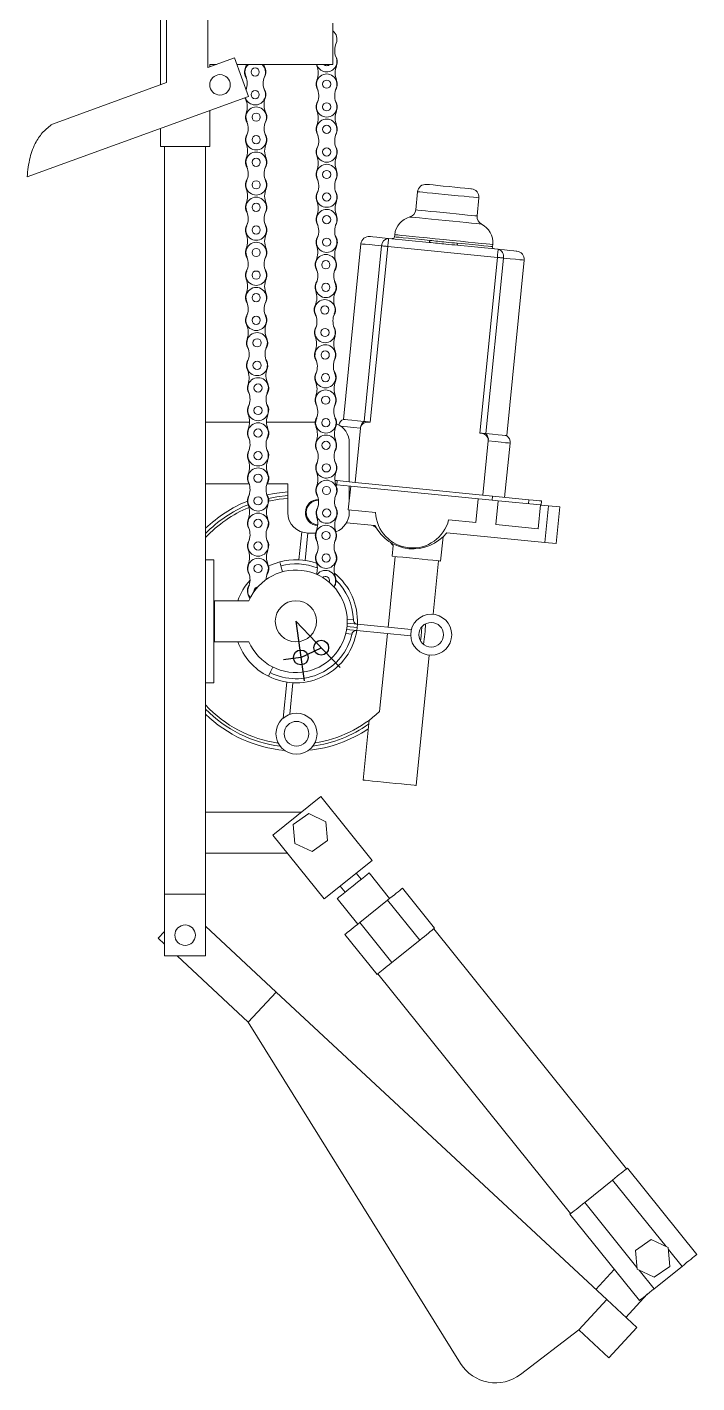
# Model space of a CAD drawing. Header units: millimetres. Extents: x 174 to 988, y 116 to 750.
# Drawn here: x 761.1 to 842.7, y 446.8 to 612 of the extents above; entities that cross this region are included whole.
import ezdxf

# ---------------------------------------------------------------- set-up
doc = ezdxf.new("R2010")
doc.units = ezdxf.units.MM
doc.linetypes.add('CENTERX2', pattern=[20.32, 12.7, -2.54, 2.54, -2.54])

msp = doc.modelspace()

# ---------------------------------------------------------------- linework, layer by layer
at = {"color": 7, "linetype": 'Continuous', "lineweight": 15}
for p, q in [((777.36, 604.98), (777.36, 622.46)), ((778.11, 605.25), (778.11, 617.75)), ((783.11, 617.75), (783.11, 607.07)), ((798.36, 612.46), (798.36, 607.46)), ((783.11, 607.07), (786.37, 608.26)), ((788.08, 603.56), (786.37, 608.26)), ((784.17, 607.46), (783.36, 607.46)), ((783.36, 607.16), (783.36, 607.46)), ((798.36, 607.46), (786.66, 607.46)), ((796.41, 607.3), (796.36, 607.46)), ((764.19, 600.18), (778.11, 605.25)), ((788.08, 603.56), (761.11, 593.74)), ((787.65, 603.4), (787.72, 603.24)), ((787.85, 604.53), (787.77, 604.42)), ((783.36, 597.46), (783.36, 601.84)), ((777.36, 597.46), (777.36, 599.66)), ((783.36, 597.46), (777.36, 597.46)), ((777.86, 506.35), (777.86, 597.46)), ((782.86, 506.35), (782.86, 597.46)), ((808.68, 591.94), (808.46, 589.73)), ((815.93, 588.99), (816.15, 591.2)), ((805.9, 586.7), (805.87, 586.44)), ((801.77, 585.59), (799.64, 564.2)), ((802.17, 563.95), (804.3, 585.34)), ((805.05, 585.27), (802.91, 563.87)), ((818.4, 583.94), (805.05, 585.27)), ((805.14, 586.26), (810.08, 585.77)), ((813.56, 585.42), (818.5, 584.93)), ((817.82, 585.25), (817.84, 585.51)), ((816.27, 562.54), (818.4, 583.94)), ((819.14, 583.86), (817.01, 562.47)), ((819.54, 562.22), (821.67, 583.61)), ((788.21, 563.85), (782.86, 563.85)), ((796.21, 563.85), (790.28, 563.85)), ((801.72, 563.12), (801.06, 556.52)), ((800.36, 561.35), (800.36, 556.59)), ((817.29, 561.57), (816.63, 554.97)), ((819.29, 554.7), (819.95, 561.31)), ((798.9, 556.74), (798.85, 556.24)), ((801.06, 556.52), (798.9, 556.74)), ((788.14, 556.35), (782.86, 556.35)), ((792.86, 556.35), (790.36, 556.35)), ((792.86, 552.85), (792.86, 556.35)), ((798.85, 556.24), (800.53, 556.07)), ((800.53, 556.07), (800.24, 553.18)), ((800.36, 556.09), (800.36, 554.38)), ((808.3, 555.3), (800.53, 556.07)), ((801.06, 556.52), (808.1, 555.82)), ((817.8, 554.85), (808.1, 555.82)), ((817.75, 554.36), (808.3, 555.3)), ((816.07, 554.52), (815.78, 551.63)), ((817.75, 554.36), (817.8, 554.85)), ((818.49, 554.28), (817.75, 554.36)), ((822.23, 554.41), (817.8, 554.85)), ((818.49, 554.28), (818.2, 551.39)), ((823.66, 553.77), (818.49, 554.28)), ((822.18, 553.91), (822.23, 554.41)), ((823.37, 550.88), (823.66, 553.77)), ((823.72, 553.76), (823.77, 554.26)), ((824.62, 553.67), (823.72, 553.76)), ((824.17, 549.19), (824.62, 553.67)), ((824.2, 549.19), (824.65, 553.67)), ((824.65, 553.67), (824.62, 553.67)), ((826, 553.53), (824.65, 553.67)), ((825.55, 549.06), (826, 553.53)), ((800.24, 553.18), (803.56, 552.85)), ((800.36, 553.17), (800.36, 552.85)), ((815.78, 551.63), (812.47, 551.96)), ((794.57, 550.48), (794.23, 547.09)), ((794.98, 547.02), (795.31, 550.36)), ((796.25, 550.35), (795.36, 550.35)), ((803.48, 551.25), (800.02, 551.6)), ((824.17, 549.19), (812.23, 550.38)), ((818.2, 551.39), (823.37, 550.88)), ((805.57, 547.53), (805.7, 548.82)), ((811.49, 546.94), (811.78, 549.89)), ((824.2, 549.19), (824.17, 549.19)), ((825.55, 549.06), (824.2, 549.19)), ((783.86, 547.1), (782.86, 547.1)), ((783.86, 547.1), (783.86, 532.1)), ((792.02, 546.36), (791.89, 546.84)), ((805.08, 538.86), (805.94, 547.49)), ((810.59, 540.45), (811.24, 546.96)), ((792.22, 545.63), (792.02, 546.36)), ((788.13, 542.1), (783.94, 542.1)), ((783.94, 542.1), (783.94, 537.1)), ((801.28, 538.49), (800.03, 538.61)), ((800.08, 538.98), (801.32, 538.86)), ((800.11, 539.36), (801.35, 539.23)), ((807.92, 538.58), (801.35, 539.23)), ((783.94, 537.1), (788.13, 537.1)), ((801.28, 538.49), (807.84, 537.83)), ((804.06, 528.6), (805, 538.12)), ((808.51, 519.6), (810.09, 535.47)), ((790.73, 533.34), (791.06, 534.01)), ((783.86, 532.1), (782.86, 532.1)), ((790.5, 532.9), (790.73, 533.34)), ((792.75, 532.19), (792.31, 527.81)), ((793.11, 528.27), (793.49, 532.11)), ((802.77, 527.54), (802.04, 520.24)), ((791.05, 513.55), (796.9, 518.25)), ((803.16, 510.46), (796.9, 518.25)), ((782.86, 516.35), (794.54, 516.35)), ((795.42, 516.16), (793.53, 514.83)), ((797.51, 515.18), (795.42, 516.16)), ((793.53, 514.83), (793.72, 512.53)), ((797.71, 512.88), (797.51, 515.18)), ((797.32, 505.76), (791.05, 513.55)), ((793.72, 512.53), (795.82, 511.55)), ((795.82, 511.55), (797.71, 512.88)), ((782.86, 511.35), (792.82, 511.35)), ((797.32, 505.76), (803.16, 510.46)), ((801.8, 508.16), (801.21, 508.89)), ((805.28, 505.82), (802.78, 508.94)), ((799.26, 507.32), (799.85, 506.59)), ((782.86, 506.35), (777.86, 506.35)), ((777.86, 506.35), (777.86, 498.85)), ((782.86, 506.35), (782.86, 498.85)), ((798.88, 505.81), (801.39, 502.69)), ((801.64, 502.89), (805.03, 505.62)), ((805.03, 505.62), (808.95, 500.75)), ((806.84, 507.08), (810.76, 502.2)), ((782.86, 502.44), (791.47, 494.42)), ((801.64, 502.89), (805.55, 498.02)), ((777.86, 501.82), (777.09, 500.99)), ((777.09, 500.99), (777.86, 500.27)), ((799.83, 501.44), (803.74, 496.57)), ((805.55, 498.02), (808.95, 500.75)), ((834.15, 472.9), (810.66, 502.13)), ((782.86, 498.85), (777.86, 498.85)), ((779.38, 498.85), (788.06, 490.76)), ((803.84, 496.64), (827.33, 467.42)), ((791.47, 494.42), (788.06, 490.76)), ((831.72, 456.94), (791.47, 494.42)), ((788.06, 490.76), (813.93, 449.16)), ((834.25, 472.98), (842.71, 462.45)), ((829.05, 468.79), (832.44, 471.52)), ((832.44, 471.52), (838.96, 463.42)), ((829.05, 468.79), (835.41, 460.87)), ((827.24, 467.34), (835.7, 456.82)), ((837.12, 464.27), (835.23, 462.95)), ((839.22, 463.3), (837.12, 464.27)), ((835.23, 462.95), (835.43, 460.65)), ((839.41, 461), (839.22, 463.3)), ((839.24, 463.07), (840.9, 461)), ((837.5, 458.27), (840.9, 461)), ((837.52, 459.67), (839.41, 461)), ((832.64, 460.61), (830.38, 458.19)), ((835.43, 460.65), (837.52, 459.67)), ((835.69, 460.53), (837.5, 458.27)), ((831.72, 456.94), (828.31, 453.28)), ((835.38, 453.53), (831.72, 456.94)), ((836.65, 457.59), (834.04, 454.78)), ((821.22, 447.83), (828.31, 453.28)), ((831.97, 449.87), (828.31, 453.28)), ((835.38, 453.53), (831.97, 449.87))]:
    msp.add_line(p, q, dxfattribs=at)
at = {"color": 7, "linetype": 'CENTERX2'}
for p, q in [((793.86, 539.6), (794.34, 536.08)), ((793.86, 539.6), (796.32, 537.03)), ((796.32, 537.03), (799.26, 533.96)), ((794.34, 536.08), (794.85, 532.33)), ((794.46, 535.19), (796.94, 536.38)), ((794.46, 535.19), (792.33, 534.9))]:
    msp.add_line(p, q, dxfattribs=at)
at = {"color": 8, "linetype": 'Continuous', "lineweight": 15}
for p, q in [((800.11, 539.86), (800.86, 539.78)), ((800.69, 538.04), (799.93, 538.12))]:
    msp.add_line(p, q, dxfattribs=at)
at = {"color": 7, "linetype": 'Continuous', "lineweight": 15, "flags": 128}
for points in [[(790.09, 607.06), (790, 607.27), (789.95, 607.46)], [(809.78, 592.84), (809.87, 592.83), (810.14, 592.8), (810.58, 592.76), (811.15, 592.7), (811.81, 592.63), (812.51, 592.56), (813.22, 592.49), (813.88, 592.43), (814.45, 592.37), (814.88, 592.33), (815.16, 592.3), (815.25, 592.29)], [(802.86, 586.49), (802.96, 586.48), (803.24, 586.45), (803.71, 586.4), (804.35, 586.34), (805.14, 586.26)], [(804.3, 585.34), (804.38, 585.33), (804.46, 585.33), (804.55, 585.32), (804.64, 585.31), (804.74, 585.3), (804.84, 585.29), (804.94, 585.28), (805.05, 585.27)], [(805.14, 586.26), (805.14, 586.24), (805.14, 586.19), (805.13, 586.09), (805.12, 585.97), (805.1, 585.82), (805.08, 585.65), (805.06, 585.46), (805.05, 585.27)], [(810.08, 585.77), (810.09, 585.77), (810.11, 585.79), (810.12, 585.81), (810.14, 585.84), (810.15, 585.88), (810.16, 585.92), (810.17, 585.96), (810.17, 586.01)], [(813.52, 585.68), (813.51, 585.63), (813.51, 585.58), (813.51, 585.54), (813.52, 585.5), (813.53, 585.47), (813.54, 585.45), (813.55, 585.43), (813.56, 585.42)], [(818.4, 583.94), (818.42, 584.13), (818.43, 584.32), (818.45, 584.49), (818.47, 584.64), (818.48, 584.76), (818.49, 584.86), (818.49, 584.91), (818.5, 584.93)], [(818.5, 584.93), (819.29, 584.85), (819.93, 584.79), (820.4, 584.74), (820.68, 584.71), (820.78, 584.71)], [(818.4, 583.94), (818.5, 583.93), (818.6, 583.92), (818.7, 583.91), (818.8, 583.9), (818.9, 583.89), (818.98, 583.88), (819.06, 583.87), (819.14, 583.86)], [(802.17, 563.95), (801.36, 564.03), (800.69, 564.09), (800.18, 564.14), (799.84, 564.18), (799.66, 564.2), (799.64, 564.2)], [(802.91, 563.87), (802.81, 563.88), (802.71, 563.89), (802.61, 563.9), (802.51, 563.91), (802.42, 563.92), (802.33, 563.93), (802.25, 563.94), (802.17, 563.95)], [(817.01, 562.47), (816.93, 562.48), (816.85, 562.48), (816.76, 562.49), (816.67, 562.5), (816.57, 562.51), (816.47, 562.52), (816.37, 562.53), (816.27, 562.54)], [(819.54, 562.22), (819.52, 562.22), (819.34, 562.24), (819, 562.27), (818.49, 562.32), (817.82, 562.39), (817.01, 562.47)], [(798.61, 556.76), (798.62, 556.76), (798.71, 556.75), (798.8, 556.75), (798.9, 556.74)], [(790.34, 554.99), (791.2, 555.16), (792.86, 555.36)], [(798.85, 556.24), (798.75, 556.25), (798.71, 556.25)], [(790.51, 554.58), (791.55, 554.78), (792.86, 554.92)], [(790.55, 554.23), (791.82, 554.46), (792.86, 554.57)], [(823.77, 554.26), (823.72, 554.26), (823.52, 554.28), (823.19, 554.32), (822.75, 554.36), (822.23, 554.41)], [(791.89, 546.84), (790.76, 546.43), (790.47, 546.29)], [(811.49, 546.94), (811.48, 546.94), (811.33, 546.96), (811.01, 546.99), (810.54, 547.03), (809.93, 547.09), (809.23, 547.16), (808.46, 547.24), (807.68, 547.32), (806.9, 547.4), (806.19, 547.47), (805.57, 547.53)], [(797.13, 544.93), (797.24, 545), (797.43, 545.05)], [(798.52, 543.77), (798.53, 543.82), (798.59, 544.02)], [(788.13, 542.62), (788.24, 542.42), (788.26, 542.37)], [(809.2, 538.93), (809.11, 537.8), (809.03, 537.23)], [(805.28, 519.92), (804.53, 520), (803.83, 520.07), (803.2, 520.13), (802.68, 520.18), (802.31, 520.22), (802.09, 520.24), (802.04, 520.24)], [(808.51, 519.6), (808.46, 519.6), (808.25, 519.63), (807.87, 519.66), (807.36, 519.72), (806.73, 519.78), (806.02, 519.85), (805.28, 519.92)], [(800.83, 507.37), (801.35, 507.8), (801.84, 508.19), (802.25, 508.52), (802.56, 508.76), (802.74, 508.91), (802.78, 508.94)], [(798.88, 505.81), (798.92, 505.84), (799.1, 505.98), (799.4, 506.23), (799.82, 506.56), (800.3, 506.95), (800.83, 507.37)], [(805.03, 505.62), (805.32, 505.85), (805.59, 506.07), (805.85, 506.28), (806.09, 506.47), (806.31, 506.65), (806.51, 506.81), (806.69, 506.95), (806.84, 507.08)], [(799.83, 501.44), (799.98, 501.56), (800.16, 501.7), (800.36, 501.86), (800.58, 502.04), (800.82, 502.23), (801.08, 502.44), (801.35, 502.66), (801.64, 502.89)], [(808.95, 500.75), (809.24, 500.98), (809.51, 501.2), (809.77, 501.41), (810.01, 501.6), (810.23, 501.78), (810.43, 501.94), (810.6, 502.08), (810.76, 502.2)], [(803.74, 496.57), (803.9, 496.69), (804.07, 496.83), (804.27, 496.99), (804.49, 497.17), (804.73, 497.36), (804.99, 497.57), (805.26, 497.79), (805.55, 498.02)], [(832.44, 471.52), (832.73, 471.75), (833, 471.97), (833.26, 472.18), (833.5, 472.37), (833.72, 472.55), (833.92, 472.71), (834.1, 472.85), (834.25, 472.98)], [(827.24, 467.34), (827.39, 467.46), (827.57, 467.6), (827.77, 467.76), (827.99, 467.94), (828.23, 468.13), (828.49, 468.34), (828.76, 468.56), (829.05, 468.79)], [(840.9, 461), (841.19, 461.23), (841.46, 461.45), (841.72, 461.66), (841.96, 461.85), (842.18, 462.03), (842.38, 462.19), (842.56, 462.33), (842.71, 462.45)], [(835.7, 456.82), (835.85, 456.94), (836.03, 457.08), (836.23, 457.24), (836.45, 457.42), (836.69, 457.61), (836.94, 457.82), (837.22, 458.04), (837.5, 458.27)]]:
    msp.add_lwpolyline(points, dxfattribs=at)
at = {"color": 8, "linetype": 'Continuous', "lineweight": 15, "flags": 128}
for points in [[(816.15, 591.2), (816.1, 591.2), (815.88, 591.22), (815.5, 591.26), (814.98, 591.31), (814.34, 591.38), (813.61, 591.45), (812.82, 591.53), (812.01, 591.61), (811.22, 591.69), (810.49, 591.76), (809.85, 591.82), (809.33, 591.88), (808.95, 591.91), (808.73, 591.93), (808.68, 591.94)], [(812.1, 588.43), (811.22, 588.52), (810.38, 588.6), (809.6, 588.68), (808.93, 588.75), (808.39, 588.8), (808, 588.84), (807.78, 588.86), (807.73, 588.87)], [(808.46, 589.73), (808.51, 589.73), (808.73, 589.71), (809.11, 589.67), (809.63, 589.62), (810.27, 589.55), (811, 589.48), (811.79, 589.4), (812.6, 589.32), (813.39, 589.24), (814.12, 589.17), (814.76, 589.1), (815.28, 589.05), (815.66, 589.01), (815.88, 588.99), (815.93, 588.99)], [(816.47, 588), (816.42, 588), (816.2, 588.02), (815.81, 588.06), (815.27, 588.12), (814.6, 588.18), (813.83, 588.26), (812.98, 588.34), (812.1, 588.43)], [(817.84, 585.51), (817.75, 585.52), (817.48, 585.55), (817.04, 585.59), (816.44, 585.65), (815.71, 585.72), (814.86, 585.81), (813.91, 585.9), (812.91, 586), (811.87, 586.11), (810.83, 586.21), (809.83, 586.31), (808.89, 586.4), (808.03, 586.49), (807.3, 586.56), (806.7, 586.62), (806.26, 586.67), (805.99, 586.69), (805.9, 586.7), (805.9, 586.7)], [(804.3, 585.34), (803.49, 585.42), (802.82, 585.49), (802.31, 585.54), (801.97, 585.57), (801.79, 585.59), (801.77, 585.59)], [(805.87, 586.44), (805.9, 586.44), (806.07, 586.42), (806.42, 586.39), (806.92, 586.34), (807.57, 586.27), (808.34, 586.19), (809.22, 586.11), (810.17, 586.01)], [(813.52, 585.68), (814.47, 585.58), (815.35, 585.5), (816.12, 585.42), (816.77, 585.36), (817.27, 585.31), (817.62, 585.27), (817.79, 585.25), (817.82, 585.25)], [(821.67, 583.61), (821.65, 583.61), (821.48, 583.63), (821.13, 583.66), (820.62, 583.72), (819.95, 583.78), (819.14, 583.86)], [(801.72, 563.12), (800.86, 563.21), (800.16, 563.28), (799.63, 563.33), (799.36, 563.36)], [(819.95, 561.31), (819.93, 561.31), (819.75, 561.33), (819.38, 561.36), (818.85, 561.42), (818.14, 561.49), (817.29, 561.57)]]:
    msp.add_lwpolyline(points, dxfattribs=at)
at = {"color": 7, "linetype": 'Continuous', "lineweight": 15}
for centre, radius in [((788.9, 606.52), 0.5), ((784.61, 604.96), 1.25), ((797.61, 605.04), 0.5), ((788.9, 603.77), 0.5), ((789.02, 601.03), 0.5), ((797.61, 602.29), 0.5), ((797.61, 599.54), 0.5), ((789.02, 598.28), 0.5), ((797.61, 596.79), 0.5), ((789.02, 595.53), 0.5), ((789.02, 592.78), 0.5), ((797.61, 594.04), 0.5), ((797.61, 591.29), 0.5), ((789.02, 590.03), 0.5), ((797.61, 588.54), 0.5), ((789.02, 587.28), 0.5), ((789.02, 584.53), 0.5), ((797.61, 585.79), 0.5), ((797.5, 583.04), 0.5), ((789.02, 581.78), 0.5), ((797.5, 580.29), 0.5), ((789.02, 579.03), 0.5), ((789.02, 576.28), 0.5), ((797.38, 577.54), 0.5), ((797.41, 574.79), 0.5), ((789.13, 573.53), 0.5), ((797.43, 572.04), 0.5), ((789.13, 570.78), 0.5), ((789.25, 568.03), 0.5), ((797.46, 569.29), 0.5), ((797.48, 566.54), 0.5), ((789.25, 565.28), 0.5), ((797.51, 563.79), 0.5), ((789.25, 562.53), 0.5), ((789.25, 559.78), 0.5), ((797.53, 561.04), 0.5), ((797.56, 558.29), 0.5), ((789.25, 557.03), 0.5), ((797.58, 555.54), 0.5), ((789.25, 554.28), 0.5), ((789.25, 551.53), 0.5), ((797.61, 552.79), 0.5), ((797.52, 550.05), 0.5), ((789.25, 548.78), 0.5), ((797.54, 547.3), 0.5), ((789.25, 546.03), 0.5), ((793.86, 539.6), 2.51), ((810.34, 537.96), 2.5), ((810.34, 537.96), 1.5), ((793.93, 525.9), 2.5), ((793.93, 525.9), 1.5), ((780.36, 501.35), 1.25)]:
    msp.add_circle(centre, radius, dxfattribs=at)
at = {"color": 7, "linetype": 'Continuous'}
for centre in [(796.94, 536.38), (794.46, 535.19)]:
    msp.add_circle(centre, 0.9, dxfattribs=at)
at = {"color": 7, "linetype": 'Continuous', "lineweight": 15}
for centre, radius, start, end in [((797.61, 610.54), 1.25, 336.9811, 53.2009), ((800.86, 609.16), 2.28, 156.9811, 200.5248), ((797.61, 607.79), 1.25, 195.4584, 27.0152), ((797.61, 607.79), 1.3, 338.0282, 36.1989), ((788.9, 606.52), 1.3, 160.4312, 216.1989), ((788.9, 606.52), 1.25, 131.7876, 207.0152), ((785.44, 607.75), 2.38, 340.4312, 352.7706), ((788.9, 606.52), 1.25, 332.9848, 48.2124), ((788.9, 606.52), 1.3, 323.8011, 24.3747), ((797.61, 605.04), 1.25, 336.9811, 203.0189), ((794.2, 606.41), 2.37, 338.0282, 21.9718), ((797.61, 607.79), 0.5, 221.7858, 270), ((797.61, 607.79), 0.5, 270, 318.2142), ((801.02, 606.41), 2.37, 158.0282, 201.9718), ((785.65, 605.15), 2.28, 339.6859, 20.5248), ((792.15, 605.15), 2.28, 159.4752, 203.0189), ((797.61, 605.04), 1.3, 158.0282, 215.7494), ((797.61, 605.04), 1.3, 324.2506, 21.9718), ((788.9, 603.77), 1.25, 196.4222, 23.0189), ((785.55, 602.26), 2.38, 340.4312, 24.3747), ((788.9, 603.77), 1.3, 340.4312, 35.7494), ((792.36, 602.54), 2.38, 160.4312, 204.3747), ((797.61, 602.29), 1.3, 143.8011, 201.9718), ((794.36, 603.66), 2.28, 339.4752, 23.0189), ((800.86, 603.66), 2.28, 156.9811, 200.5248), ((797.61, 602.29), 1.3, 338.0282, 36.1989), ((789.02, 601.03), 1.3, 160.4312, 216.1989), ((789.02, 601.03), 1.25, 332.9848, 207.0152), ((789.02, 601.03), 1.3, 323.8011, 24.3747), ((797.61, 602.29), 1.25, 152.9848, 27.0152), ((794.2, 600.91), 2.37, 338.0282, 21.9718), ((801.02, 600.91), 2.37, 158.0282, 201.9718), ((785.76, 599.66), 2.28, 336.9811, 20.5248), ((792.27, 599.66), 2.28, 159.4752, 203.0189), ((797.61, 599.54), 1.3, 158.0282, 215.7494), ((797.61, 599.54), 1.25, 336.9811, 203.0189), ((797.61, 599.54), 1.3, 324.2506, 21.9718), ((789.02, 598.28), 1.3, 144.2506, 201.9718), ((789.02, 598.28), 1.25, 156.9811, 23.0189), ((789.02, 598.28), 1.3, 338.0282, 35.7494), ((794.36, 598.16), 2.28, 339.4752, 23.0189), ((800.86, 598.16), 2.28, 156.9811, 200.5248), ((789.02, 595.53), 1.25, 332.9848, 207.0152), ((785.61, 596.9), 2.37, 338.0282, 21.9718), ((792.42, 596.9), 2.37, 158.0282, 201.9718), ((797.61, 596.79), 1.3, 143.8011, 201.9718), ((797.61, 596.79), 1.25, 152.9848, 27.0152), ((797.61, 596.79), 1.3, 338.0282, 36.1989), ((789.02, 595.53), 1.3, 158.0282, 216.1989), ((785.76, 594.16), 2.28, 336.9811, 20.5248), ((792.27, 594.16), 2.28, 159.4752, 203.0189), ((789.02, 595.53), 1.3, 323.8011, 21.9718), ((797.61, 594.04), 1.25, 336.9811, 203.0189), ((794.2, 595.41), 2.37, 338.0282, 21.9718), ((801.02, 595.41), 2.37, 158.0282, 201.9718), ((789.02, 592.78), 1.3, 144.2506, 201.9718), ((789.02, 592.78), 1.25, 156.9811, 23.0189), ((789.02, 592.78), 1.3, 338.0282, 35.7494), ((797.61, 594.04), 1.3, 158.0282, 215.7494), ((794.36, 592.66), 2.28, 339.4752, 23.0189), ((800.86, 592.66), 2.28, 156.9811, 200.5248), ((797.61, 594.04), 1.3, 324.2506, 21.9718), ((785.61, 591.4), 2.37, 338.0282, 21.9718), ((792.42, 591.4), 2.37, 158.0282, 201.9718), ((797.61, 591.29), 1.3, 143.8011, 201.9718), ((797.61, 591.29), 1.25, 152.9848, 27.0152), ((797.61, 591.29), 1.3, 338.0282, 36.1989), ((809.68, 591.84), 1, 84.312, 174.312), ((815.15, 591.3), 1, 354.312, 84.312), ((789.02, 590.03), 1.3, 158.0282, 216.1989), ((789.02, 590.03), 1.25, 332.9848, 207.0152), ((789.02, 590.03), 1.3, 323.8011, 21.9718), ((797.61, 588.54), 1.25, 336.9811, 203.0189), ((794.2, 589.91), 2.37, 338.0282, 21.9718), ((801.02, 589.91), 2.37, 158.0282, 201.9718), ((785.76, 588.66), 2.28, 336.9811, 20.5248), ((792.27, 588.66), 2.28, 159.4752, 203.0189), ((797.61, 588.54), 1.3, 158.0282, 215.7494), ((797.61, 588.54), 1.3, 324.2506, 21.9718), ((808.39, 586.45), 2.5, 105.2369, 174.312), ((807.47, 589.83), 1, 285.2369, 354.312), ((816.92, 588.89), 1, 174.312, 243.3872), ((789.02, 587.28), 1.3, 144.2506, 201.9718), ((789.02, 587.28), 1.25, 156.9811, 23.0189), ((785.61, 585.9), 2.37, 338.0282, 21.9718), ((792.42, 585.9), 2.37, 158.0282, 201.9718), ((789.02, 587.28), 1.3, 338.0282, 35.7494), ((797.61, 585.79), 1.3, 143.8011, 199.5688), ((794.36, 587.16), 2.28, 339.4752, 23.0189), ((800.86, 587.16), 2.28, 156.9811, 200.5248), ((797.61, 585.79), 1.3, 335.6253, 36.1989), ((802.77, 585.49), 1, 84.312, 174.312), ((815.35, 585.76), 2.5, 354.312, 63.3872), ((789.02, 584.53), 1.3, 158.0282, 216.1989), ((789.02, 584.53), 1.25, 332.9848, 207.0152), ((789.02, 584.53), 1.3, 323.8011, 21.9718), ((794.15, 584.56), 2.38, 335.6253, 19.5688), ((797.61, 585.79), 1.25, 152.9848, 27.0152), ((800.96, 584.27), 2.38, 155.6253, 199.5688), ((805.2, 585.36), 0.901, 93.8316, 181.394), ((805.63, 586.47), 0.25, 264.312, 354.312), ((818.06, 585.23), 0.25, 174.312, 264.312), ((818.26, 584.06), 0.901, 347.2319, 74.7906), ((785.76, 583.16), 2.28, 336.9811, 20.5248), ((792.27, 583.16), 2.28, 159.4752, 203.0189), ((797.5, 583.04), 1.3, 155.6253, 215.7494), ((797.5, 583.04), 1.25, 336.9811, 203.0189), ((797.5, 583.04), 1.3, 324.2506, 19.5688), ((820.68, 583.71), 1, 354.312, 84.312), ((789.02, 581.78), 1.3, 144.2506, 201.9718), ((789.02, 581.78), 1.25, 156.9811, 23.0189), ((789.02, 581.78), 1.3, 338.0282, 35.7494), ((794.25, 581.66), 2.28, 339.4752, 23.0189), ((800.75, 581.66), 2.28, 156.9811, 200.5248), ((789.02, 579.03), 1.25, 332.9848, 207.0152), ((785.61, 580.4), 2.37, 338.0282, 21.9718), ((792.42, 580.4), 2.37, 158.0282, 201.9718), ((797.5, 580.29), 1.3, 143.8011, 199.5688), ((794.03, 579.06), 2.38, 335.6253, 19.5688), ((797.5, 580.29), 1.25, 152.9848, 27.0152), ((797.5, 580.29), 1.3, 335.6253, 36.1989), ((789.02, 579.03), 1.3, 158.0282, 216.1989), ((785.76, 577.66), 2.28, 336.9811, 20.5248), ((792.27, 577.66), 2.28, 159.4752, 203.0189), ((789.02, 579.03), 1.3, 323.8011, 21.9718), ((797.38, 577.54), 1.25, 337.5012, 203.539), ((800.84, 578.77), 2.38, 155.6253, 199.5688), ((789.02, 576.28), 1.3, 144.2506, 204.3747), ((789.02, 576.28), 1.25, 156.9811, 23.0189), ((789.02, 576.28), 1.3, 340.4312, 35.7494), ((797.38, 577.54), 1.3, 155.6253, 216.2695), ((794.14, 576.13), 2.28, 339.9953, 23.539), ((800.65, 576.19), 2.28, 157.5012, 201.0449), ((797.38, 577.54), 1.3, 324.7707, 19.5688), ((785.67, 574.76), 2.38, 340.4312, 24.3747), ((792.48, 575.04), 2.38, 160.4312, 204.3747), ((797.41, 574.79), 1.3, 144.3212, 202.4919), ((797.41, 574.79), 1.25, 153.5049, 27.5353), ((797.41, 574.79), 1.3, 338.5483, 36.719), ((789.13, 573.53), 1.3, 160.4312, 216.1989), ((789.13, 573.53), 1.25, 332.9848, 207.0152), ((789.13, 573.53), 1.3, 323.8011, 24.3747), ((797.43, 572.04), 1.25, 337.5012, 203.539), ((794.01, 573.39), 2.37, 338.5483, 22.4919), ((800.83, 573.45), 2.37, 158.5483, 202.4919), ((785.88, 572.16), 2.28, 336.9811, 20.5248), ((792.38, 572.16), 2.28, 159.4752, 203.0189), ((797.43, 572.04), 1.3, 158.5483, 216.2695), ((797.43, 572.04), 1.3, 324.7707, 22.4919), ((789.13, 570.78), 1.3, 144.2506, 204.3747), ((789.13, 570.78), 1.25, 156.9811, 23.0189), ((785.78, 569.26), 2.38, 340.4312, 24.3747), ((789.13, 570.78), 1.3, 340.4312, 35.7494), ((792.59, 569.55), 2.38, 160.4312, 204.3747), ((797.46, 569.29), 1.3, 144.3212, 202.4919), ((794.19, 570.63), 2.28, 339.9953, 23.539), ((800.7, 570.69), 2.28, 157.5012, 201.0449), ((797.46, 569.29), 1.3, 338.5483, 36.719), ((789.25, 568.03), 1.3, 160.4312, 216.1989), ((789.25, 568.03), 1.25, 332.9848, 207.0152), ((789.25, 568.03), 1.3, 323.8011, 24.3747), ((797.46, 569.29), 1.25, 153.5049, 27.5353), ((794.06, 567.89), 2.37, 338.5483, 22.4919), ((800.88, 567.95), 2.37, 158.5483, 202.4919), ((785.99, 566.66), 2.28, 336.9811, 20.5248), ((792.5, 566.66), 2.28, 159.4752, 203.0189), ((797.48, 566.54), 1.3, 158.5483, 216.2695), ((797.48, 566.54), 1.25, 337.5012, 203.539), ((797.48, 566.54), 1.3, 324.7707, 22.4919), ((789.25, 565.28), 1.3, 144.2506, 201.9718), ((789.25, 565.28), 1.25, 156.9811, 23.0189), ((789.25, 565.28), 1.3, 338.0282, 35.7494), ((794.24, 565.13), 2.28, 339.9953, 23.539), ((800.75, 565.19), 2.28, 157.5012, 201.0449), ((789.25, 562.53), 1.25, 332.9848, 207.0152), ((785.84, 563.91), 2.38, 338.0282, 21.9718), ((792.66, 563.91), 2.38, 158.0282, 201.9718), ((797.51, 563.79), 1.3, 144.3212, 202.4919), ((797.51, 563.79), 1.25, 153.5049, 27.5353), ((797.51, 563.79), 1.3, 338.5483, 36.719), ((797.86, 561.35), 2.5, 0, 67.9213), ((800.05, 563.29), 1, 114.312, 165.6004), ((802.81, 563.06), 1.1, 125.5519, 176.5055), ((789.25, 562.53), 1.3, 158.0282, 216.1989), ((785.99, 561.16), 2.28, 336.9811, 20.5248), ((792.5, 561.16), 2.28, 159.4752, 203.0189), ((789.25, 562.53), 1.3, 323.8011, 21.9718), ((797.53, 561.04), 1.25, 337.5012, 203.539), ((794.11, 562.39), 2.37, 338.5483, 22.4919), ((800.93, 562.45), 2.37, 158.5483, 202.4919), ((816.21, 561.72), 1.1, 352.1196, 43.0707), ((818.96, 561.4), 1, 354.312, 54.312), ((789.25, 559.78), 1.3, 144.2506, 201.9718), ((789.25, 559.78), 1.25, 156.9811, 23.0189), ((789.25, 559.78), 1.3, 338.0282, 35.7494), ((797.53, 561.04), 1.3, 158.5483, 216.2695), ((794.29, 559.63), 2.28, 339.9953, 23.539), ((800.8, 559.69), 2.28, 157.5012, 201.0449), ((797.53, 561.04), 1.3, 324.7707, 22.4919), ((785.84, 558.41), 2.38, 338.0282, 21.9718), ((792.66, 558.41), 2.38, 158.0282, 201.9718), ((797.56, 558.29), 1.3, 144.3212, 202.4919), ((797.56, 558.29), 1.25, 153.5049, 27.5353), ((797.56, 558.29), 1.3, 338.5483, 36.719), ((789.25, 557.03), 1.3, 158.0282, 216.1989), ((789.25, 557.03), 1.25, 332.9848, 207.0152), ((789.25, 557.03), 1.3, 323.8011, 21.9718), ((797.58, 555.54), 1.25, 337.5012, 203.539), ((794.16, 556.89), 2.38, 338.5483, 22.4919), ((800.98, 556.95), 2.37, 158.5483, 202.4919), ((785.99, 555.66), 2.28, 336.9811, 20.5248), ((792.5, 555.66), 2.28, 159.4752, 203.0189), ((797.58, 555.54), 1.3, 158.5483, 216.2695), ((800.85, 554.19), 2.28, 157.5012, 201.0449), ((797.58, 555.54), 1.3, 324.7707, 22.4919), ((801.06, 556.52), 0.000603, 64.3845, 107.9873), ((793.86, 539.6), 15.79, 112.0003, 134.1741), ((793.86, 539.6), 15.35, 112.2969, 135.768), ((793.86, 539.6), 15, 112.3975, 137.1666), ((789.25, 554.28), 1.3, 144.2506, 201.9718), ((789.25, 554.28), 1.25, 156.9811, 23.0189), ((785.84, 552.91), 2.38, 338.0282, 21.9718), ((792.66, 552.91), 2.38, 158.0282, 201.9718), ((789.25, 554.28), 1.3, 338.0282, 35.7494), ((796.61, 552.85), 1.6, 90.299, 266.5266), ((796.61, 552.85), 1.5, 89.8649, 266.6547), ((797.61, 552.79), 1.3, 144.3212, 200.0889), ((794.34, 554.13), 2.28, 339.9953, 23.539), ((797.61, 552.79), 1.3, 336.1454, 36.719), ((829.43, 611.25), 57.77, 264.2734, 264.3353), ((789.25, 551.53), 1.3, 158.0282, 216.1989), ((789.25, 551.53), 1.25, 332.9848, 207.0152), ((789.25, 551.53), 1.3, 323.8011, 21.9718), ((795.36, 552.85), 2.5, 180, 270), ((794.15, 551.53), 2.37, 336.1454, 20.0889), ((797.61, 552.79), 1.25, 153.5049, 27.5353), ((800.97, 551.31), 2.38, 156.1454, 200.0889), ((797.86, 552.85), 2.5, 290.3435, 0), ((808.08, 553.05), 4.52, 182.5022, 346.1219), ((785.99, 550.16), 2.28, 336.9811, 20.5248), ((792.5, 550.16), 2.28, 159.4752, 203.0189), ((797.52, 550.05), 1.3, 156.1454, 216.2695), ((797.52, 550.05), 1.25, 337.5012, 203.539), ((797.52, 550.05), 1.3, 324.7707, 20.0889), ((793.86, 539.6), 15, 49.3727, 51.0899), ((808.14, 553.66), 5.24, 207.3593, 321.2648), ((789.25, 548.78), 1.3, 144.2506, 201.9718), ((789.25, 548.78), 1.25, 156.9811, 23.0189), ((789.25, 548.78), 1.3, 338.0282, 35.7494), ((794.28, 548.63), 2.28, 339.9953, 23.539), ((800.78, 548.69), 2.28, 157.5012, 201.0449), ((793.86, 539.6), 15, 37.9133, 39.764), ((789.25, 546.03), 1.25, 332.9848, 207.0152), ((785.84, 547.41), 2.38, 338.0282, 21.9718), ((792.66, 547.41), 2.38, 158.0282, 201.9718), ((793.86, 539.6), 7.5, 70.3877, 105.2393), ((797.54, 547.3), 1.3, 144.3212, 200.0889), ((797.54, 547.3), 1.25, 153.5049, 27.5353), ((794.09, 546.03), 2.38, 342.8107, 20.0889), ((797.54, 547.3), 1.3, 336.1454, 36.719), ((789.25, 546.03), 1.3, 158.0282, 216.1989), ((785.99, 544.66), 2.28, 336.9811, 20.5248), ((793.86, 539.6), 6.25, 203.5782, 156.4218), ((792.5, 544.66), 2.28, 159.4752, 179.5732), ((789.25, 546.03), 1.3, 323.8011, 21.9718), ((793.86, 539.6), 7, 68.1738, 105.2393), ((797.45, 544.55), 1.25, 335.2947, 143.4163), ((800.9, 545.81), 2.38, 156.1454, 200.0889), ((793.86, 539.6), 7.5, 357.178, 51.2645), ((793.86, 539.6), 7.5, 138.1119, 160.5288), ((789.25, 543.28), 1.3, 144.2506, 210.7364), ((789.25, 543.28), 1.25, 156.9811, 220.9673), ((789.25, 543.28), 0.5, 94.0382, 188.842), ((797.45, 544.55), 0.5, 337.9888, 92.3099), ((797.45, 544.55), 1.3, 326.111, 20.0889), ((793.86, 539.6), 7, 1.4928, 46.3248), ((793.86, 539.6), 15.79, 349.7627, 358.8613), ((793.86, 539.6), 7.5, 199.4712, 243.3848), ((793.86, 539.6), 7.5, 243.3848, 351.446), ((793.86, 539.6), 7, 243.3848, 347.1313), ((793.86, 539.6), 15, 222.8334, 261.7347), ((793.86, 539.6), 15.35, 224.232, 262.8604), ((793.86, 539.6), 15.79, 225.8259, 264.9091), ((793.86, 539.6), 15.35, 277.6886, 305.2627), ((793.86, 539.6), 15, 278.8144, 312.8169), ((793.86, 539.6), 15.79, 275.64, 303.9109), ((818.17, 451.8), 5, 211.8657, 307.5175)]:
    msp.add_arc(centre, radius, start, end, dxfattribs=at)
for points, knots in [([(761.11, 593.74), (761.19, 594.53), (761.35, 596.02), (762.07, 597.89), (763.02, 599.28), (763.8, 599.89), (764.19, 600.18)], [0, 0, 0, 0, 0.3224228, 0.6020333, 0.8032842, 1, 1, 1, 1]), ([(813.56, 585.42), (813.09, 585.46), (811.93, 585.56), (810.76, 585.69), (810.08, 585.77)], [0, 0, 0, 0, 0.409744, 1, 1, 1, 1]), ([(810.17, 586.01), (810.49, 585.97), (811.14, 585.9), (812.28, 585.77), (813.06, 585.71), (813.52, 585.68)], [0, 0, 0, 0, 0.291096, 0.590474, 1, 1, 1, 1]), ([(802.91, 563.87), (802.74, 563.88), (802.46, 563.89), (802.1, 563.74), (801.86, 563.53), (801.74, 563.3), (801.72, 563.16), (801.72, 563.12)], [0, 0, 0, 0, 0.320822, 0.527304, 0.734742, 0.922544, 1, 1, 1, 1]), ([(817.29, 561.57), (817.29, 561.66), (817.29, 561.84), (817.17, 562.09), (816.98, 562.3), (816.68, 562.48), (816.42, 562.52), (816.27, 562.54)], [0, 0, 0, 0, 0.1679783, 0.3355968, 0.5097594, 0.7024492, 1, 1, 1, 1]), ([(800.86, 539.78), (800.86, 539.74), (800.87, 539.64), (800.94, 539.49), (801.06, 539.35), (801.21, 539.26), (801.31, 539.24), (801.35, 539.23)], [0, 0, 0, 0, 0.151441, 0.301937, 0.525983, 0.826141, 1, 1, 1, 1]), ([(801.32, 538.86), (801.32, 538.85), (801.32, 538.78), (801.3, 538.67), (801.29, 538.55), (801.28, 538.5), (801.28, 538.49), (801.28, 538.49)], [0, 0, 0, 0, 0.064046, 0.31933, 0.574846, 0.830687, 1, 1, 1, 1]), ([(801.35, 539.23), (801.35, 539.23), (801.35, 539.22), (801.35, 539.13), (801.34, 539.01), (801.33, 538.91), (801.32, 538.86)], [0, 0, 0, 0, 0.2557, 0.511393, 0.767299, 1, 1, 1, 1]), ([(801.28, 538.49), (801.2, 538.48), (801.06, 538.48), (800.88, 538.37), (800.77, 538.25), (800.71, 538.13), (800.69, 538.06), (800.69, 538.04)], [0, 0, 0, 0, 0.34067, 0.594409, 0.782131, 0.930612, 1, 1, 1, 1])]:
    msp.add_open_spline(points, degree=3, knots=knots, dxfattribs=at)

doc.saveas('drawing.dxf')
